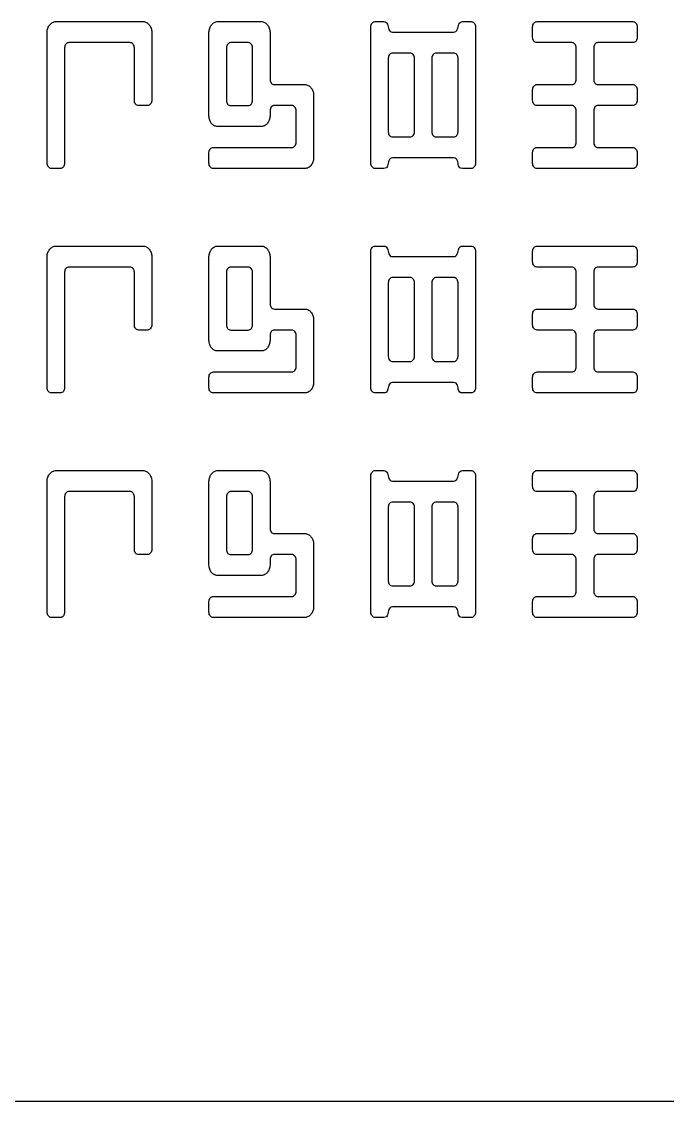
# Model space of a CAD drawing. Extents: x 1 to 11.6, y 1 to 5.6.
# Drawn here: x 3.632 to 4.974, y 1.004 to 3.247 of the extents above; entities that cross this region are included whole.
import ezdxf

# ---------------------------------------------------------------- set-up
doc = ezdxf.new("R2010")
doc.units = 0
doc.layers.add('Layer_1', color=7, linetype='CONTINUOUS')

msp = doc.modelspace()

# ---------------------------------------------------------------- linework, layer by layer
at = {"layer": 'Layer_1', "color": 7}
for p, q in [((3.703145, 3.247116), (3.884336, 3.247116)), ((4.039438, 3.247117), (4.130033, 3.247117)), ((4.357608, 2.952857), (4.357608, 3.236218)), ((4.366666, 3.247116), (4.384786, 3.247116)), ((4.547854, 3.247116), (4.565972, 3.247116)), ((4.575031, 3.236218), (4.575031, 2.952857)), ((4.693899, 3.214421), (4.693899, 3.236218)), ((4.702957, 3.247116), (4.902267, 3.247116)), ((4.911326, 3.236218), (4.911326, 3.214421)), ((3.685028, 2.952857), (3.685028, 3.225319)), ((3.902456, 3.225319), (3.902456, 3.083639)), ((4.02132, 3.050944), (4.02132, 3.22532)), ((4.148153, 3.22532), (4.148153, 3.127233)), ((4.402902, 3.225319), (4.529735, 3.225319)), ((3.721266, 3.192624), (3.721266, 2.952858)), ((3.857158, 3.203523), (3.730324, 3.203523)), ((3.866217, 3.083639), (3.866217, 3.192624)), ((4.057559, 3.192624), (4.057559, 3.08364)), ((4.102856, 3.203523), (4.066618, 3.203523)), ((4.111914, 3.083639), (4.111914, 3.192624)), ((4.775435, 3.203523), (4.702959, 3.203523)), ((4.784494, 3.127233), (4.784494, 3.192624)), ((4.820731, 3.192624), (4.820731, 3.127233)), ((4.902266, 3.203522), (4.829789, 3.203522)), ((4.393849, 3.170828), (4.393849, 3.018249)), ((4.439146, 3.181726), (4.402908, 3.181726)), ((4.448205, 3.018249), (4.448205, 3.170827)), ((4.484444, 3.170828), (4.484444, 3.018249)), ((4.529741, 3.181726), (4.493503, 3.181726)), ((4.5388, 3.018249), (4.5388, 3.170827)), ((4.157213, 3.116335), (4.22063, 3.116335)), ((4.693899, 3.083639), (4.693899, 3.105436)), ((4.702957, 3.116335), (4.775433, 3.116335)), ((4.829791, 3.116335), (4.902267, 3.116335)), ((4.911326, 3.105436), (4.911326, 3.083639)), ((4.23875, 3.094538), (4.23875, 2.963756)), ((3.893396, 3.072741), (3.875277, 3.072741)), ((4.066619, 3.072741), (4.102854, 3.072741)), ((4.148153, 3.061842), (4.148153, 3.050944)), ((4.19345, 3.072741), (4.157211, 3.072741)), ((4.202508, 2.996451), (4.202508, 3.061842)), ((4.775435, 3.072741), (4.702959, 3.072741)), ((4.784493, 2.996451), (4.784493, 3.061842)), ((4.82073, 3.061842), (4.82073, 2.996451)), ((4.902265, 3.072741), (4.829789, 3.072741)), ((4.130033, 3.029147), (4.039438, 3.029147)), ((4.40291, 3.007351), (4.439144, 3.00735)), ((4.493505, 3.007351), (4.52974, 3.00735)), ((4.030376, 2.985553), (4.193448, 2.985553)), ((4.702957, 2.985553), (4.775433, 2.985553)), ((4.82979, 2.985553), (4.902267, 2.985553)), ((4.021318, 2.952857), (4.021318, 2.974654)), ((4.529734, 2.963756), (4.402901, 2.963756)), ((4.693898, 2.952857), (4.693898, 2.974654)), ((4.911325, 2.974654), (4.911325, 2.952857)), ((3.712206, 2.941959), (3.694088, 2.941959)), ((4.22063, 2.941959), (4.030378, 2.941959)), ((4.384783, 2.941959), (4.366668, 2.941959)), ((4.565971, 2.941959), (4.547852, 2.941959)), ((4.902265, 2.941959), (4.702958, 2.941959)), ((3.703145, 2.780701), (3.884336, 2.780701)), ((4.039438, 2.780702), (4.130033, 2.780702)), ((4.357608, 2.486442), (4.357608, 2.769803)), ((4.366666, 2.780701), (4.384786, 2.780701)), ((4.547854, 2.780701), (4.565972, 2.780701)), ((4.575031, 2.769803), (4.575031, 2.486442)), ((4.693899, 2.748006), (4.693899, 2.769803)), ((4.702957, 2.780701), (4.902267, 2.780701)), ((4.911326, 2.769803), (4.911326, 2.748006)), ((3.685028, 2.486442), (3.685028, 2.758904)), ((3.857158, 2.737107), (3.730324, 2.737107)), ((3.902456, 2.758904), (3.902456, 2.617224)), ((4.02132, 2.584529), (4.02132, 2.758905)), ((4.102856, 2.737108), (4.066618, 2.737108)), ((4.148153, 2.758905), (4.148153, 2.660818)), ((4.402902, 2.758904), (4.529735, 2.758904)), ((4.775435, 2.737108), (4.702959, 2.737108)), ((4.902266, 2.737107), (4.829789, 2.737107)), ((3.721266, 2.726209), (3.721266, 2.486442)), ((3.866217, 2.617224), (3.866217, 2.726209)), ((4.057559, 2.726209), (4.057559, 2.617224)), ((4.111914, 2.617224), (4.111914, 2.726209)), ((4.439146, 2.715311), (4.402908, 2.715311)), ((4.529741, 2.715311), (4.493503, 2.715311)), ((4.784494, 2.660818), (4.784494, 2.726209)), ((4.820731, 2.726208), (4.820731, 2.660818)), ((4.393849, 2.704413), (4.393849, 2.551834)), ((4.448205, 2.551834), (4.448205, 2.704412)), ((4.484444, 2.704413), (4.484444, 2.551834)), ((4.5388, 2.551834), (4.5388, 2.704412)), ((4.157213, 2.64992), (4.22063, 2.64992)), ((4.702957, 2.64992), (4.775433, 2.64992)), ((4.829791, 2.649919), (4.902267, 2.649919)), ((4.23875, 2.628123), (4.23875, 2.497341)), ((4.693899, 2.617224), (4.693899, 2.639021)), ((4.911326, 2.63902), (4.911326, 2.617223)), ((3.893396, 2.606326), (3.875277, 2.606326)), ((4.066619, 2.606326), (4.102854, 2.606326)), ((4.19345, 2.606326), (4.157211, 2.606326)), ((4.775435, 2.606326), (4.702959, 2.606326)), ((4.902265, 2.606325), (4.829789, 2.606325)), ((4.148153, 2.595427), (4.148153, 2.584529)), ((4.202508, 2.530037), (4.202508, 2.595428)), ((4.784493, 2.530037), (4.784493, 2.595428)), ((4.82073, 2.595426), (4.82073, 2.530035)), ((4.130033, 2.562732), (4.039438, 2.562732)), ((4.40291, 2.540935), (4.439144, 2.540935)), ((4.493505, 2.540935), (4.52974, 2.540935)), ((4.030376, 2.519138), (4.193448, 2.519138)), ((4.702957, 2.519138), (4.775433, 2.519138)), ((4.82979, 2.519137), (4.902267, 2.519137)), ((4.021318, 2.486442), (4.021318, 2.508239)), ((4.529734, 2.49734), (4.402901, 2.49734)), ((4.693898, 2.486442), (4.693898, 2.508239)), ((4.911325, 2.508238), (4.911325, 2.486441)), ((3.712206, 2.475543), (3.694088, 2.475544)), ((4.22063, 2.475544), (4.030378, 2.475544)), ((4.384783, 2.475544), (4.366668, 2.475544)), ((4.565971, 2.475544), (4.547852, 2.475544)), ((4.902265, 2.475543), (4.702958, 2.475544)), ((3.703145, 2.314287), (3.884336, 2.314287)), ((4.039438, 2.314287), (4.130033, 2.314287)), ((4.366666, 2.314287), (4.384786, 2.314287)), ((4.547854, 2.314287), (4.565972, 2.314287)), ((4.702957, 2.314287), (4.902267, 2.314287)), ((3.685028, 2.020028), (3.685028, 2.29249)), ((3.902456, 2.29249), (3.902456, 2.150809)), ((4.02132, 2.118114), (4.02132, 2.29249)), ((4.148153, 2.29249), (4.148153, 2.194404)), ((4.357608, 2.020028), (4.357608, 2.303388)), ((4.402902, 2.292489), (4.529735, 2.292489)), ((4.575031, 2.303388), (4.575031, 2.020028)), ((4.693899, 2.281591), (4.693899, 2.303388)), ((4.911326, 2.303388), (4.911326, 2.281591)), ((3.857158, 2.270693), (3.730324, 2.270693)), ((4.102856, 2.270693), (4.066618, 2.270693)), ((4.775435, 2.270693), (4.702959, 2.270693)), ((4.902266, 2.270693), (4.829789, 2.270693)), ((3.721266, 2.259794), (3.721266, 2.020028)), ((3.866217, 2.150809), (3.866217, 2.259794)), ((4.057559, 2.259795), (4.057559, 2.15081)), ((4.111914, 2.15081), (4.111914, 2.259795)), ((4.439146, 2.248896), (4.402908, 2.248896)), ((4.529741, 2.248896), (4.493503, 2.248896)), ((4.784494, 2.194404), (4.784494, 2.259794)), ((4.820731, 2.259794), (4.820731, 2.194403)), ((4.393849, 2.237998), (4.393849, 2.085419)), ((4.448205, 2.085419), (4.448205, 2.237998)), ((4.484444, 2.237998), (4.484444, 2.085419)), ((4.5388, 2.085419), (4.5388, 2.237998)), ((4.157213, 2.183505), (4.22063, 2.183505)), ((4.702957, 2.183505), (4.775433, 2.183505)), ((4.829791, 2.183505), (4.902267, 2.183505)), ((4.23875, 2.161708), (4.23875, 2.030926)), ((4.693899, 2.15081), (4.693899, 2.172607)), ((4.911326, 2.172606), (4.911326, 2.150809)), ((3.893396, 2.139911), (3.875277, 2.139911)), ((4.066619, 2.139912), (4.102854, 2.139911)), ((4.19345, 2.139911), (4.157211, 2.139911)), ((4.775435, 2.139911), (4.702959, 2.139911)), ((4.902265, 2.139911), (4.829789, 2.139911)), ((4.148153, 2.129013), (4.148153, 2.118114)), ((4.202508, 2.063622), (4.202508, 2.129013)), ((4.784493, 2.063622), (4.784493, 2.129013)), ((4.82073, 2.129012), (4.82073, 2.063621)), ((4.130033, 2.096317), (4.039438, 2.096317)), ((4.40291, 2.074521), (4.439144, 2.07452)), ((4.493505, 2.074521), (4.52974, 2.07452)), ((4.021318, 2.020028), (4.021318, 2.041825)), ((4.030376, 2.052723), (4.193448, 2.052723)), ((4.693898, 2.020028), (4.693898, 2.041825)), ((4.702957, 2.052723), (4.775433, 2.052723)), ((4.82979, 2.052723), (4.902267, 2.052723)), ((4.911325, 2.041824), (4.911325, 2.020027)), ((4.529734, 2.030926), (4.402901, 2.030926)), ((3.712206, 2.009129), (3.694088, 2.009129)), ((4.22063, 2.009129), (4.030378, 2.009129)), ((4.384783, 2.009129), (4.366668, 2.009129)), ((4.565971, 2.009129), (4.547852, 2.009129)), ((4.902265, 2.009129), (4.702958, 2.009129)), ((11.632619, 1.003619), (1.003619, 1.003619))]:
    msp.add_line(p, q, dxfattribs=at)
for points in [[(3.685028, 3.225319), (3.685028, 3.228271), (3.685499, 3.231052), (3.686442, 3.233664)], [(3.686442, 3.233664), (3.68748, 3.236275), (3.688802, 3.238545), (3.690405, 3.240475)], [(3.690405, 3.240475), (3.692104, 3.242518), (3.694039, 3.244108), (3.696209, 3.245243)], [(3.696209, 3.245243), (3.69838, 3.246492), (3.700692, 3.247116), (3.703145, 3.247116)], [(3.884336, 3.247116), (3.88679, 3.247116), (3.889102, 3.246492), (3.891272, 3.245243)], [(3.891272, 3.245243), (3.893443, 3.244108), (3.89533, 3.242518), (3.896935, 3.240475)], [(3.896935, 3.240475), (3.898634, 3.238545), (3.899955, 3.236275), (3.900898, 3.233664)], [(3.900898, 3.233664), (3.901937, 3.231052), (3.902456, 3.228271), (3.902456, 3.225319)], [(4.02132, 3.22532), (4.02132, 3.228271), (4.021791, 3.231053), (4.022734, 3.233664)], [(4.022734, 3.233664), (4.023773, 3.236275), (4.025094, 3.238545), (4.026698, 3.240475)], [(4.026698, 3.240475), (4.028397, 3.242519), (4.030331, 3.244108), (4.032501, 3.245243)], [(4.032501, 3.245243), (4.034672, 3.246492), (4.036984, 3.247117), (4.039438, 3.247117)], [(4.130033, 3.247117), (4.132487, 3.247117), (4.134799, 3.246492), (4.136969, 3.245243)], [(4.136969, 3.245243), (4.13914, 3.244108), (4.141027, 3.242519), (4.142632, 3.240475)], [(4.142632, 3.240475), (4.144331, 3.238545), (4.145652, 3.236275), (4.146595, 3.233664)], [(4.146595, 3.233664), (4.147634, 3.231053), (4.148153, 3.228271), (4.148153, 3.22532)], [(4.357608, 3.236218), (4.357608, 3.239397), (4.358504, 3.242008), (4.360296, 3.244051)], [(4.360296, 3.244051), (4.362089, 3.246095), (4.364212, 3.247116), (4.366666, 3.247116)], [(4.384786, 3.247116), (4.386956, 3.247116), (4.38856, 3.246549), (4.389598, 3.245413)], [(4.389598, 3.245413), (4.39073, 3.244392), (4.39158, 3.243086), (4.392147, 3.241497)], [(4.392147, 3.241497), (4.392807, 3.239907), (4.393279, 3.238148), (4.393561, 3.236218)], [(4.393561, 3.236218), (4.393939, 3.234288), (4.394411, 3.232528), (4.394976, 3.230939)], [(4.394976, 3.230939), (4.395636, 3.229349), (4.396532, 3.227987), (4.397664, 3.226852)], [(4.534548, 3.226852), (4.53568, 3.227987), (4.536576, 3.229349), (4.537236, 3.230939)], [(4.537236, 3.230939), (4.537897, 3.232528), (4.538416, 3.234288), (4.538794, 3.236218)], [(4.538794, 3.236218), (4.539172, 3.238148), (4.539692, 3.239907), (4.540352, 3.241497)], [(4.540352, 3.241497), (4.541013, 3.243086), (4.541909, 3.244392), (4.543041, 3.245413)], [(4.543041, 3.245413), (4.544173, 3.246549), (4.545777, 3.247116), (4.547854, 3.247116)], [(4.565972, 3.247116), (4.568426, 3.247116), (4.57055, 3.246038), (4.572343, 3.243881)], [(4.572343, 3.243881), (4.574135, 3.241724), (4.575031, 3.239169), (4.575031, 3.236218)], [(4.693899, 3.236218), (4.693899, 3.239397), (4.694795, 3.242008), (4.696587, 3.244051)], [(4.696587, 3.244051), (4.69838, 3.246095), (4.700503, 3.247116), (4.702957, 3.247116)], [(4.902267, 3.247116), (4.904721, 3.247116), (4.906844, 3.246038), (4.908637, 3.243881)], [(4.908637, 3.243881), (4.91043, 3.241724), (4.911326, 3.239169), (4.911326, 3.236218)], [(4.397664, 3.226852), (4.398892, 3.22583), (4.400637, 3.225319), (4.402902, 3.225319)], [(4.529735, 3.225319), (4.531812, 3.225319), (4.533416, 3.22583), (4.534548, 3.226852)], [(4.696447, 3.206588), (4.694748, 3.208631), (4.693899, 3.211242), (4.693899, 3.214421)], [(4.911326, 3.214421), (4.911326, 3.211469), (4.910476, 3.208915), (4.908777, 3.206758)], [(3.723955, 3.200458), (3.722162, 3.198414), (3.721266, 3.195803), (3.721266, 3.192624)], [(3.730324, 3.203523), (3.727871, 3.203523), (3.725747, 3.202501), (3.723955, 3.200458)], [(3.863528, 3.200287), (3.861736, 3.202444), (3.859612, 3.203523), (3.857158, 3.203523)], [(3.866217, 3.192624), (3.866217, 3.195576), (3.86532, 3.19813), (3.863528, 3.200287)], [(4.060247, 3.200458), (4.058455, 3.198414), (4.057559, 3.195803), (4.057559, 3.192624)], [(4.066618, 3.203523), (4.064164, 3.203523), (4.06204, 3.202501), (4.060247, 3.200458)], [(4.109226, 3.200287), (4.107433, 3.202444), (4.10531, 3.203523), (4.102856, 3.203523)], [(4.111914, 3.192624), (4.111914, 3.195576), (4.111018, 3.19813), (4.109226, 3.200287)], [(4.702959, 3.203523), (4.700317, 3.203523), (4.698146, 3.204544), (4.696447, 3.206588)], [(4.781805, 3.200287), (4.780013, 3.202444), (4.77789, 3.203523), (4.775435, 3.203523)], [(4.784494, 3.192624), (4.784494, 3.195576), (4.783598, 3.19813), (4.781805, 3.200287)], [(4.823419, 3.200457), (4.821627, 3.198414), (4.820731, 3.195803), (4.820731, 3.192624)], [(4.829789, 3.203522), (4.827336, 3.203522), (4.825212, 3.202501), (4.823419, 3.200457)], [(4.908777, 3.206758), (4.907078, 3.204601), (4.904908, 3.203522), (4.902266, 3.203522)], [(4.396538, 3.178661), (4.394746, 3.176617), (4.393849, 3.174006), (4.393849, 3.170828)], [(4.402908, 3.181726), (4.400454, 3.181726), (4.398331, 3.180704), (4.396538, 3.178661)], [(4.445516, 3.17849), (4.443724, 3.180647), (4.4416, 3.181726), (4.439146, 3.181726)], [(4.448205, 3.170827), (4.448205, 3.173779), (4.447308, 3.176333), (4.445516, 3.17849)], [(4.487133, 3.178661), (4.48534, 3.176617), (4.484444, 3.174006), (4.484444, 3.170828)], [(4.493503, 3.181726), (4.491049, 3.181726), (4.488926, 3.180704), (4.487133, 3.178661)], [(4.536111, 3.17849), (4.534319, 3.180647), (4.532195, 3.181726), (4.529741, 3.181726)], [(4.5388, 3.170827), (4.5388, 3.173779), (4.537904, 3.176333), (4.536111, 3.17849)], [(4.148153, 3.127233), (4.148153, 3.124055), (4.149002, 3.121443), (4.150701, 3.1194)], [(4.150701, 3.1194), (4.152401, 3.117357), (4.154571, 3.116335), (4.157213, 3.116335)], [(4.775433, 3.116335), (4.778076, 3.116335), (4.780246, 3.117413), (4.781945, 3.11957)], [(4.781945, 3.11957), (4.783644, 3.121727), (4.784494, 3.124282), (4.784494, 3.127233)], [(4.820731, 3.127233), (4.820731, 3.124054), (4.82158, 3.121443), (4.823279, 3.1194)], [(4.823279, 3.1194), (4.824978, 3.117356), (4.827149, 3.116335), (4.829791, 3.116335)], [(4.22063, 3.116335), (4.223083, 3.116335), (4.225396, 3.115711), (4.227566, 3.114462)], [(4.227566, 3.114462), (4.229736, 3.113326), (4.231624, 3.111737), (4.233228, 3.109694)], [(4.233228, 3.109694), (4.234927, 3.107764), (4.236248, 3.105493), (4.237192, 3.102882)], [(4.237192, 3.102882), (4.23823, 3.100271), (4.23875, 3.09749), (4.23875, 3.094538)], [(4.693899, 3.105436), (4.693899, 3.108615), (4.694795, 3.111226), (4.696587, 3.11327)], [(4.696587, 3.11327), (4.698379, 3.115313), (4.700503, 3.116335), (4.702957, 3.116335)], [(4.902267, 3.116335), (4.904721, 3.116335), (4.906844, 3.115256), (4.908637, 3.113099)], [(4.908637, 3.113099), (4.910429, 3.110942), (4.911326, 3.108388), (4.911326, 3.105436)], [(3.868765, 3.075806), (3.867066, 3.077849), (3.866217, 3.08046), (3.866217, 3.083639)], [(3.875277, 3.072741), (3.872634, 3.072741), (3.870464, 3.073762), (3.868765, 3.075806)], [(3.899907, 3.075976), (3.898208, 3.073819), (3.896038, 3.072741), (3.893396, 3.072741)], [(3.902456, 3.083639), (3.902456, 3.080687), (3.901606, 3.078133), (3.899907, 3.075976)], [(4.057559, 3.08364), (4.057559, 3.080461), (4.058408, 3.07785), (4.060107, 3.075806)], [(4.060107, 3.075806), (4.061806, 3.073763), (4.063977, 3.072741), (4.066619, 3.072741)], [(4.102854, 3.072741), (4.105497, 3.072741), (4.107667, 3.073819), (4.109366, 3.075976)], [(4.109366, 3.075976), (4.111065, 3.078133), (4.111914, 3.080688), (4.111914, 3.083639)], [(4.696447, 3.075806), (4.694748, 3.077849), (4.693899, 3.080461), (4.693899, 3.083639)], [(4.702959, 3.072741), (4.700316, 3.072741), (4.698146, 3.073762), (4.696447, 3.075806)], [(4.908777, 3.075976), (4.907078, 3.073819), (4.904907, 3.072741), (4.902265, 3.072741)], [(4.911326, 3.083639), (4.911326, 3.080688), (4.910476, 3.078133), (4.908777, 3.075976)], [(4.150841, 3.069676), (4.149049, 3.067632), (4.148153, 3.065021), (4.148153, 3.061842)], [(4.157211, 3.072741), (4.154758, 3.072741), (4.152635, 3.071719), (4.150841, 3.069676)], [(4.19982, 3.069505), (4.198027, 3.071662), (4.195904, 3.072741), (4.19345, 3.072741)], [(4.202508, 3.061842), (4.202508, 3.064794), (4.201612, 3.067348), (4.19982, 3.069505)], [(4.781805, 3.069505), (4.780012, 3.071662), (4.777889, 3.072741), (4.775435, 3.072741)], [(4.784493, 3.061842), (4.784493, 3.064794), (4.783597, 3.067348), (4.781805, 3.069505)], [(4.823419, 3.069676), (4.821626, 3.067632), (4.82073, 3.065021), (4.82073, 3.061842)], [(4.829789, 3.072741), (4.827335, 3.072741), (4.825212, 3.071719), (4.823419, 3.069676)], [(4.022734, 3.042259), (4.021791, 3.044984), (4.02132, 3.047879), (4.02132, 3.050944)], [(4.026556, 3.035448), (4.024953, 3.037378), (4.023679, 3.039648), (4.022734, 3.042259)], [(4.032219, 3.03085), (4.030048, 3.031985), (4.028161, 3.033518), (4.026556, 3.035448)], [(4.039438, 3.029147), (4.03689, 3.029147), (4.034483, 3.029714), (4.032219, 3.03085)], [(4.136969, 3.03085), (4.134799, 3.029714), (4.132487, 3.029147), (4.130033, 3.029147)], [(4.142632, 3.035618), (4.141028, 3.033688), (4.139141, 3.032099), (4.136969, 3.03085)], [(4.146595, 3.0426), (4.145652, 3.039989), (4.144331, 3.037661), (4.142632, 3.035618)], [(4.148153, 3.050944), (4.148153, 3.047992), (4.147634, 3.045211), (4.146595, 3.0426)], [(4.393849, 3.018249), (4.393849, 3.01507), (4.394699, 3.012459), (4.396398, 3.010416)], [(4.396398, 3.010416), (4.398097, 3.008372), (4.400268, 3.007351), (4.40291, 3.007351)], [(4.439144, 3.00735), (4.441787, 3.00735), (4.443957, 3.008428), (4.445656, 3.010586)], [(4.445656, 3.010586), (4.447355, 3.012743), (4.448205, 3.015297), (4.448205, 3.018249)], [(4.484444, 3.018249), (4.484444, 3.01507), (4.485294, 3.012459), (4.486993, 3.010416)], [(4.486993, 3.010416), (4.488692, 3.008372), (4.490862, 3.007351), (4.493505, 3.007351)], [(4.52974, 3.00735), (4.532382, 3.00735), (4.534553, 3.008428), (4.536251, 3.010586)], [(4.536251, 3.010586), (4.53795, 3.012743), (4.5388, 3.015297), (4.5388, 3.018249)], [(4.024006, 2.982488), (4.025799, 2.984531), (4.027922, 2.985553), (4.030376, 2.985553)], [(4.193448, 2.985553), (4.196091, 2.985553), (4.198261, 2.986631), (4.19996, 2.988788)], [(4.19996, 2.988788), (4.201659, 2.990945), (4.202508, 2.9935), (4.202508, 2.996451)], [(4.696587, 2.982488), (4.698379, 2.984531), (4.700502, 2.985553), (4.702957, 2.985553)], [(4.775433, 2.985553), (4.778075, 2.985553), (4.780246, 2.986631), (4.781945, 2.988788)], [(4.781945, 2.988788), (4.783644, 2.990945), (4.784493, 2.9935), (4.784493, 2.996451)], [(4.82073, 2.996451), (4.82073, 2.993273), (4.82158, 2.990662), (4.823279, 2.988618)], [(4.823279, 2.988618), (4.824978, 2.986575), (4.827148, 2.985553), (4.82979, 2.985553)], [(4.902267, 2.985553), (4.90472, 2.985553), (4.906844, 2.984474), (4.908637, 2.982317)], [(4.021318, 2.974654), (4.021318, 2.977833), (4.022214, 2.980444), (4.024006, 2.982488)], [(4.23875, 2.963756), (4.23875, 2.960804), (4.23823, 2.958023), (4.237192, 2.955412)], [(4.397805, 2.962053), (4.396673, 2.961031), (4.395777, 2.959726), (4.395116, 2.958136)], [(4.402901, 2.963756), (4.400635, 2.963756), (4.398936, 2.963188), (4.397805, 2.962053)], [(4.53483, 2.962053), (4.533699, 2.963188), (4.532, 2.963756), (4.529734, 2.963756)], [(4.537379, 2.958136), (4.536812, 2.959726), (4.535962, 2.961031), (4.53483, 2.962053)], [(4.693898, 2.974654), (4.693898, 2.977833), (4.694794, 2.980444), (4.696587, 2.982488)], [(4.908637, 2.982317), (4.910429, 2.98016), (4.911325, 2.977606), (4.911325, 2.974654)], [(3.687576, 2.945024), (3.685877, 2.947067), (3.685028, 2.949678), (3.685028, 2.952857)], [(3.694088, 2.941959), (3.691445, 2.941959), (3.689275, 2.942981), (3.687576, 2.945024)], [(3.718717, 2.945195), (3.717018, 2.943038), (3.714848, 2.941959), (3.712206, 2.941959)], [(3.721266, 2.952858), (3.721266, 2.949906), (3.720416, 2.947352), (3.718717, 2.945195)], [(4.023866, 2.945024), (4.022167, 2.947067), (4.021318, 2.949678), (4.021318, 2.952857)], [(4.030378, 2.941959), (4.027736, 2.941959), (4.025565, 2.942981), (4.023866, 2.945024)], [(4.227566, 2.943662), (4.225396, 2.942527), (4.223083, 2.941959), (4.22063, 2.941959)], [(4.233228, 2.94843), (4.231625, 2.9465), (4.229737, 2.944911), (4.227566, 2.943662)], [(4.237192, 2.955412), (4.236249, 2.952801), (4.234928, 2.950474), (4.233228, 2.94843)], [(4.360156, 2.945024), (4.358457, 2.947067), (4.357608, 2.949678), (4.357608, 2.952857)], [(4.366668, 2.941959), (4.364025, 2.941959), (4.361855, 2.942981), (4.360156, 2.945024)], [(4.389879, 2.943491), (4.388747, 2.942469), (4.387049, 2.941959), (4.384783, 2.941959)], [(4.392428, 2.947578), (4.391861, 2.945989), (4.391011, 2.944627), (4.389879, 2.943491)], [(4.393842, 2.952857), (4.39356, 2.950927), (4.393088, 2.949168), (4.392428, 2.947578)], [(4.395116, 2.958136), (4.394549, 2.956547), (4.394124, 2.954787), (4.393842, 2.952857)], [(4.538793, 2.952857), (4.538511, 2.954787), (4.538039, 2.956547), (4.537379, 2.958136)], [(4.540068, 2.947578), (4.5395, 2.949168), (4.539076, 2.950927), (4.538793, 2.952857)], [(4.542756, 2.943491), (4.541624, 2.944626), (4.540728, 2.945989), (4.540068, 2.947578)], [(4.547852, 2.941959), (4.545586, 2.941959), (4.543887, 2.942469), (4.542756, 2.943491)], [(4.572483, 2.945194), (4.570784, 2.943037), (4.568613, 2.941959), (4.565971, 2.941959)], [(4.575031, 2.952857), (4.575031, 2.949906), (4.574182, 2.947351), (4.572483, 2.945194)], [(4.696447, 2.945024), (4.694748, 2.947067), (4.693898, 2.949678), (4.693898, 2.952857)], [(4.702958, 2.941959), (4.700316, 2.941959), (4.698145, 2.942981), (4.696447, 2.945024)], [(4.908777, 2.945194), (4.907078, 2.943037), (4.904907, 2.941959), (4.902265, 2.941959)], [(4.911325, 2.952857), (4.911325, 2.949906), (4.910476, 2.947351), (4.908777, 2.945194)], [(3.685028, 2.758904), (3.685028, 2.761856), (3.685499, 2.764637), (3.686442, 2.767249)], [(3.686442, 2.767249), (3.68748, 2.76986), (3.688802, 2.77213), (3.690405, 2.77406)], [(3.690405, 2.77406), (3.692104, 2.776103), (3.694039, 2.777693), (3.696209, 2.778828)], [(3.696209, 2.778828), (3.69838, 2.780077), (3.700692, 2.780701), (3.703145, 2.780701)], [(3.884336, 2.780701), (3.88679, 2.780701), (3.889102, 2.780077), (3.891272, 2.778828)], [(3.891272, 2.778828), (3.893443, 2.777693), (3.89533, 2.776103), (3.896935, 2.77406)], [(3.896935, 2.77406), (3.898634, 2.77213), (3.899955, 2.76986), (3.900898, 2.767249)], [(3.900898, 2.767249), (3.901937, 2.764638), (3.902456, 2.761856), (3.902456, 2.758904)], [(4.02132, 2.758905), (4.02132, 2.761856), (4.021791, 2.764638), (4.022734, 2.767249)], [(4.022734, 2.767249), (4.023773, 2.76986), (4.025094, 2.77213), (4.026698, 2.77406)], [(4.026698, 2.77406), (4.028397, 2.776104), (4.030331, 2.777693), (4.032501, 2.778828)], [(4.032501, 2.778828), (4.034672, 2.780077), (4.036984, 2.780702), (4.039438, 2.780702)], [(4.130033, 2.780702), (4.132487, 2.780702), (4.134799, 2.780077), (4.136969, 2.778828)], [(4.136969, 2.778828), (4.13914, 2.777693), (4.141027, 2.776104), (4.142632, 2.77406)], [(4.142632, 2.77406), (4.144331, 2.77213), (4.145652, 2.76986), (4.146595, 2.767249)], [(4.146595, 2.767249), (4.147634, 2.764638), (4.148153, 2.761856), (4.148153, 2.758905)], [(4.357608, 2.769803), (4.357608, 2.772982), (4.358504, 2.775593), (4.360296, 2.777636)], [(4.360296, 2.777636), (4.362089, 2.77968), (4.364212, 2.780701), (4.366666, 2.780701)], [(4.384786, 2.780701), (4.386956, 2.780701), (4.38856, 2.780133), (4.389598, 2.778998)], [(4.389598, 2.778998), (4.39073, 2.777976), (4.39158, 2.776671), (4.392147, 2.775082)], [(4.392147, 2.775082), (4.392807, 2.773492), (4.393279, 2.771733), (4.393561, 2.769803)], [(4.393561, 2.769803), (4.393939, 2.767873), (4.394411, 2.766113), (4.394976, 2.764524)], [(4.394976, 2.764524), (4.395636, 2.762934), (4.396532, 2.761572), (4.397664, 2.760437)], [(4.397664, 2.760437), (4.398892, 2.759415), (4.400637, 2.758904), (4.402902, 2.758904)], [(4.529735, 2.758904), (4.531812, 2.758904), (4.533416, 2.759415), (4.534548, 2.760437)], [(4.534548, 2.760437), (4.53568, 2.761572), (4.536576, 2.762934), (4.537236, 2.764524)], [(4.537236, 2.764524), (4.537897, 2.766113), (4.538416, 2.767873), (4.538794, 2.769803)], [(4.538794, 2.769803), (4.539172, 2.771733), (4.539692, 2.773492), (4.540352, 2.775082)], [(4.540352, 2.775082), (4.541013, 2.776671), (4.541909, 2.777976), (4.543041, 2.778998)], [(4.543041, 2.778998), (4.544173, 2.780133), (4.545777, 2.780701), (4.547854, 2.780701)], [(4.565972, 2.780701), (4.568426, 2.780701), (4.57055, 2.779623), (4.572343, 2.777466)], [(4.572343, 2.777466), (4.574135, 2.775309), (4.575031, 2.772754), (4.575031, 2.769803)], [(4.693899, 2.769803), (4.693899, 2.772982), (4.694795, 2.775593), (4.696587, 2.777636)], [(4.696587, 2.777636), (4.69838, 2.77968), (4.700503, 2.780701), (4.702957, 2.780701)], [(4.902267, 2.780701), (4.904721, 2.780701), (4.906844, 2.779623), (4.908637, 2.777466)], [(4.908637, 2.777466), (4.91043, 2.775309), (4.911326, 2.772754), (4.911326, 2.769803)], [(3.730324, 2.737107), (3.727871, 2.737107), (3.725747, 2.736085), (3.723955, 2.734042)], [(3.863528, 2.733872), (3.861736, 2.736029), (3.859612, 2.737107), (3.857158, 2.737107)], [(4.066618, 2.737108), (4.064164, 2.737108), (4.06204, 2.736086), (4.060247, 2.734042)], [(4.109226, 2.733872), (4.107433, 2.736029), (4.10531, 2.737108), (4.102856, 2.737108)], [(4.696447, 2.740173), (4.694748, 2.742216), (4.693899, 2.744827), (4.693899, 2.748006)], [(4.702959, 2.737108), (4.700317, 2.737108), (4.698146, 2.738129), (4.696447, 2.740173)], [(4.781805, 2.733872), (4.780013, 2.736029), (4.77789, 2.737108), (4.775435, 2.737108)], [(4.829789, 2.737107), (4.827336, 2.737107), (4.825212, 2.736085), (4.823419, 2.734042)], [(4.908777, 2.740343), (4.907078, 2.738186), (4.904908, 2.737107), (4.902266, 2.737107)], [(4.911326, 2.748006), (4.911326, 2.745054), (4.910476, 2.7425), (4.908777, 2.740343)], [(3.723955, 2.734042), (3.722162, 2.731998), (3.721266, 2.729387), (3.721266, 2.726209)], [(3.866217, 2.726209), (3.866217, 2.72916), (3.86532, 2.731715), (3.863528, 2.733872)], [(4.060247, 2.734042), (4.058455, 2.731999), (4.057559, 2.729388), (4.057559, 2.726209)], [(4.111914, 2.726209), (4.111914, 2.729161), (4.111018, 2.731715), (4.109226, 2.733872)], [(4.402908, 2.715311), (4.400454, 2.715311), (4.398331, 2.714289), (4.396538, 2.712246)], [(4.445516, 2.712075), (4.443724, 2.714232), (4.4416, 2.715311), (4.439146, 2.715311)], [(4.493503, 2.715311), (4.491049, 2.715311), (4.488926, 2.714289), (4.487133, 2.712246)], [(4.536111, 2.712075), (4.534319, 2.714232), (4.532195, 2.715311), (4.529741, 2.715311)], [(4.784494, 2.726209), (4.784494, 2.729161), (4.783598, 2.731715), (4.781805, 2.733872)], [(4.823419, 2.734042), (4.821627, 2.731998), (4.820731, 2.729387), (4.820731, 2.726208)], [(4.396538, 2.712246), (4.394746, 2.710202), (4.393849, 2.707591), (4.393849, 2.704413)], [(4.448205, 2.704412), (4.448205, 2.707364), (4.447308, 2.709918), (4.445516, 2.712075)], [(4.487133, 2.712246), (4.48534, 2.710202), (4.484444, 2.707591), (4.484444, 2.704413)], [(4.5388, 2.704412), (4.5388, 2.707364), (4.537904, 2.709918), (4.536111, 2.712075)], [(4.148153, 2.660818), (4.148153, 2.65764), (4.149002, 2.655028), (4.150701, 2.652985)], [(4.150701, 2.652985), (4.152401, 2.650941), (4.154571, 2.64992), (4.157213, 2.64992)], [(4.22063, 2.64992), (4.223083, 2.64992), (4.225396, 2.649295), (4.227566, 2.648046)], [(4.227566, 2.648046), (4.229736, 2.646911), (4.231624, 2.645322), (4.233228, 2.643278)], [(4.696587, 2.646855), (4.698379, 2.648898), (4.700503, 2.64992), (4.702957, 2.64992)], [(4.775433, 2.64992), (4.778076, 2.64992), (4.780246, 2.650998), (4.781945, 2.653155)], [(4.781945, 2.653155), (4.783644, 2.655312), (4.784494, 2.657867), (4.784494, 2.660818)], [(4.820731, 2.660818), (4.820731, 2.657639), (4.82158, 2.655028), (4.823279, 2.652984)], [(4.823279, 2.652984), (4.824978, 2.650941), (4.827149, 2.649919), (4.829791, 2.649919)], [(4.902267, 2.649919), (4.904721, 2.649919), (4.906844, 2.64884), (4.908637, 2.646683)], [(4.233228, 2.643278), (4.234927, 2.641348), (4.236248, 2.639078), (4.237192, 2.636467)], [(4.237192, 2.636467), (4.23823, 2.633856), (4.23875, 2.631074), (4.23875, 2.628123)], [(4.693899, 2.639021), (4.693899, 2.6422), (4.694795, 2.644811), (4.696587, 2.646855)], [(4.908637, 2.646683), (4.910429, 2.644526), (4.911326, 2.641972), (4.911326, 2.63902)], [(3.868765, 2.609391), (3.867066, 2.611434), (3.866217, 2.614045), (3.866217, 2.617224)], [(3.875277, 2.606326), (3.872634, 2.606326), (3.870464, 2.607347), (3.868765, 2.609391)], [(3.899907, 2.609561), (3.898208, 2.607404), (3.896038, 2.606326), (3.893396, 2.606326)], [(3.902456, 2.617224), (3.902456, 2.614272), (3.901606, 2.611718), (3.899907, 2.609561)], [(4.057559, 2.617224), (4.057559, 2.614046), (4.058408, 2.611434), (4.060107, 2.609391)], [(4.060107, 2.609391), (4.061806, 2.607348), (4.063977, 2.606326), (4.066619, 2.606326)], [(4.102854, 2.606326), (4.105497, 2.606326), (4.107667, 2.607404), (4.109366, 2.609561)], [(4.109366, 2.609561), (4.111065, 2.611718), (4.111914, 2.614273), (4.111914, 2.617224)], [(4.150841, 2.603261), (4.149049, 2.601217), (4.148153, 2.598606), (4.148153, 2.595427)], [(4.157211, 2.606326), (4.154758, 2.606326), (4.152635, 2.605304), (4.150841, 2.603261)], [(4.19982, 2.603091), (4.198027, 2.605248), (4.195904, 2.606326), (4.19345, 2.606326)], [(4.202508, 2.595428), (4.202508, 2.598379), (4.201612, 2.600934), (4.19982, 2.603091)], [(4.696447, 2.609391), (4.694748, 2.611434), (4.693899, 2.614046), (4.693899, 2.617224)], [(4.702959, 2.606326), (4.700316, 2.606326), (4.698146, 2.607348), (4.696447, 2.609391)], [(4.781805, 2.603091), (4.780012, 2.605248), (4.777889, 2.606326), (4.775435, 2.606326)], [(4.784493, 2.595428), (4.784493, 2.598379), (4.783597, 2.600934), (4.781805, 2.603091)], [(4.823419, 2.603259), (4.821626, 2.601216), (4.82073, 2.598605), (4.82073, 2.595426)], [(4.829789, 2.606325), (4.827335, 2.606325), (4.825212, 2.605303), (4.823419, 2.603259)], [(4.908777, 2.60956), (4.907078, 2.607403), (4.904907, 2.606325), (4.902265, 2.606325)], [(4.911326, 2.617223), (4.911326, 2.614272), (4.910476, 2.611717), (4.908777, 2.60956)], [(4.022734, 2.575844), (4.021791, 2.578569), (4.02132, 2.581464), (4.02132, 2.584529)], [(4.148153, 2.584529), (4.148153, 2.581577), (4.147634, 2.578796), (4.146595, 2.576185)], [(4.026556, 2.569033), (4.024953, 2.570963), (4.023679, 2.573233), (4.022734, 2.575844)], [(4.032219, 2.564435), (4.030048, 2.56557), (4.028161, 2.567103), (4.026556, 2.569033)], [(4.039438, 2.562732), (4.03689, 2.562732), (4.034483, 2.563299), (4.032219, 2.564435)], [(4.136969, 2.564435), (4.134799, 2.563299), (4.132487, 2.562732), (4.130033, 2.562732)], [(4.142632, 2.569203), (4.141028, 2.567273), (4.139141, 2.565684), (4.136969, 2.564435)], [(4.146595, 2.576185), (4.145652, 2.573574), (4.144331, 2.571246), (4.142632, 2.569203)], [(4.393849, 2.551834), (4.393849, 2.548655), (4.394699, 2.546044), (4.396398, 2.544)], [(4.396398, 2.544), (4.398097, 2.541957), (4.400268, 2.540935), (4.40291, 2.540935)], [(4.439144, 2.540935), (4.441787, 2.540935), (4.443957, 2.542013), (4.445656, 2.544171)], [(4.445656, 2.544171), (4.447355, 2.546328), (4.448205, 2.548882), (4.448205, 2.551834)], [(4.484444, 2.551834), (4.484444, 2.548655), (4.485294, 2.546044), (4.486993, 2.544)], [(4.486993, 2.544), (4.488692, 2.541957), (4.490862, 2.540935), (4.493505, 2.540935)], [(4.52974, 2.540935), (4.532382, 2.540935), (4.534553, 2.542013), (4.536251, 2.544171)], [(4.536251, 2.544171), (4.53795, 2.546328), (4.5388, 2.548882), (4.5388, 2.551834)], [(4.021318, 2.508239), (4.021318, 2.511418), (4.022214, 2.514029), (4.024006, 2.516073)], [(4.024006, 2.516073), (4.025799, 2.518116), (4.027922, 2.519138), (4.030376, 2.519138)], [(4.193448, 2.519138), (4.196091, 2.519138), (4.198261, 2.520217), (4.19996, 2.522374)], [(4.19996, 2.522374), (4.201659, 2.524531), (4.202508, 2.527085), (4.202508, 2.530037)], [(4.693898, 2.508239), (4.693898, 2.511418), (4.694794, 2.514029), (4.696587, 2.516073)], [(4.696587, 2.516073), (4.698379, 2.518116), (4.700502, 2.519138), (4.702957, 2.519138)], [(4.775433, 2.519138), (4.778075, 2.519138), (4.780246, 2.520217), (4.781945, 2.522374)], [(4.781945, 2.522374), (4.783644, 2.524531), (4.784493, 2.527085), (4.784493, 2.530037)], [(4.82073, 2.530035), (4.82073, 2.526856), (4.82158, 2.524245), (4.823279, 2.522202)], [(4.823279, 2.522202), (4.824978, 2.520159), (4.827148, 2.519137), (4.82979, 2.519137)], [(4.902267, 2.519137), (4.90472, 2.519137), (4.906844, 2.518058), (4.908637, 2.515901)], [(4.908637, 2.515901), (4.910429, 2.513744), (4.911325, 2.51119), (4.911325, 2.508238)], [(4.23875, 2.497341), (4.23875, 2.494389), (4.23823, 2.491608), (4.237192, 2.488997)], [(4.395116, 2.491721), (4.394549, 2.490132), (4.394124, 2.488372), (4.393842, 2.486442)], [(4.397805, 2.495638), (4.396673, 2.494616), (4.395777, 2.49331), (4.395116, 2.491721)], [(4.402901, 2.49734), (4.400635, 2.49734), (4.398936, 2.496773), (4.397805, 2.495638)], [(4.53483, 2.495638), (4.533699, 2.496773), (4.532, 2.49734), (4.529734, 2.49734)], [(4.537379, 2.491721), (4.536812, 2.49331), (4.535962, 2.494616), (4.53483, 2.495638)], [(4.538793, 2.486442), (4.538511, 2.488372), (4.538039, 2.490132), (4.537379, 2.491721)], [(3.687576, 2.478609), (3.685877, 2.480652), (3.685028, 2.483264), (3.685028, 2.486442)], [(3.694088, 2.475544), (3.691445, 2.475544), (3.689275, 2.476566), (3.687576, 2.478609)], [(3.718717, 2.478779), (3.717018, 2.476622), (3.714848, 2.475543), (3.712206, 2.475543)], [(3.721266, 2.486442), (3.721266, 2.48349), (3.720416, 2.480936), (3.718717, 2.478779)], [(4.023866, 2.478609), (4.022167, 2.480652), (4.021318, 2.483264), (4.021318, 2.486442)], [(4.030378, 2.475544), (4.027736, 2.475544), (4.025565, 2.476566), (4.023866, 2.478609)], [(4.227566, 2.477247), (4.225396, 2.476111), (4.223083, 2.475544), (4.22063, 2.475544)], [(4.233228, 2.482015), (4.231625, 2.480085), (4.229737, 2.478496), (4.227566, 2.477247)], [(4.237192, 2.488997), (4.236249, 2.486386), (4.234928, 2.484058), (4.233228, 2.482015)], [(4.360156, 2.478609), (4.358457, 2.480652), (4.357608, 2.483264), (4.357608, 2.486442)], [(4.366668, 2.475544), (4.364025, 2.475544), (4.361855, 2.476566), (4.360156, 2.478609)], [(4.389879, 2.477076), (4.388747, 2.476054), (4.387049, 2.475544), (4.384783, 2.475544)], [(4.392428, 2.481163), (4.391861, 2.479574), (4.391011, 2.478211), (4.389879, 2.477076)], [(4.393842, 2.486442), (4.39356, 2.484512), (4.393088, 2.482753), (4.392428, 2.481163)], [(4.540068, 2.481163), (4.5395, 2.482753), (4.539076, 2.484512), (4.538793, 2.486442)], [(4.542756, 2.477076), (4.541624, 2.478211), (4.540728, 2.479574), (4.540068, 2.481163)], [(4.547852, 2.475544), (4.545586, 2.475544), (4.543887, 2.476054), (4.542756, 2.477076)], [(4.572483, 2.478779), (4.570784, 2.476622), (4.568613, 2.475544), (4.565971, 2.475544)], [(4.575031, 2.486442), (4.575031, 2.48349), (4.574182, 2.480936), (4.572483, 2.478779)], [(4.696447, 2.478609), (4.694748, 2.480652), (4.693898, 2.483264), (4.693898, 2.486442)], [(4.702958, 2.475544), (4.700316, 2.475544), (4.698145, 2.476566), (4.696447, 2.478609)], [(4.908777, 2.478778), (4.907078, 2.476621), (4.904907, 2.475543), (4.902265, 2.475543)], [(4.911325, 2.486441), (4.911325, 2.48349), (4.910476, 2.480935), (4.908777, 2.478778)], [(3.690405, 2.307645), (3.692104, 2.309689), (3.694039, 2.311278), (3.696209, 2.312414)], [(3.696209, 2.312414), (3.69838, 2.313662), (3.700692, 2.314287), (3.703145, 2.314287)], [(3.884336, 2.314287), (3.88679, 2.314287), (3.889102, 2.313662), (3.891272, 2.312414)], [(3.891272, 2.312414), (3.893443, 2.311278), (3.89533, 2.309689), (3.896935, 2.307645)], [(4.026698, 2.307646), (4.028397, 2.309689), (4.030331, 2.311278), (4.032501, 2.312414)], [(4.032501, 2.312414), (4.034672, 2.313663), (4.036984, 2.314287), (4.039438, 2.314287)], [(4.130033, 2.314287), (4.132487, 2.314287), (4.134799, 2.313663), (4.136969, 2.312414)], [(4.136969, 2.312414), (4.13914, 2.311278), (4.141027, 2.309689), (4.142632, 2.307646)], [(4.357608, 2.303388), (4.357608, 2.306567), (4.358504, 2.309178), (4.360296, 2.311222)], [(4.360296, 2.311222), (4.362089, 2.313265), (4.364212, 2.314287), (4.366666, 2.314287)], [(4.384786, 2.314287), (4.386956, 2.314287), (4.38856, 2.313719), (4.389598, 2.312583)], [(4.389598, 2.312583), (4.39073, 2.311562), (4.39158, 2.310256), (4.392147, 2.308667)], [(4.540352, 2.308667), (4.541013, 2.310256), (4.541909, 2.311562), (4.543041, 2.312583)], [(4.543041, 2.312583), (4.544173, 2.313719), (4.545777, 2.314287), (4.547854, 2.314287)], [(4.565972, 2.314287), (4.568426, 2.314287), (4.57055, 2.313208), (4.572343, 2.311051)], [(4.572343, 2.311051), (4.574135, 2.308894), (4.575031, 2.30634), (4.575031, 2.303388)], [(4.693899, 2.303388), (4.693899, 2.306567), (4.694795, 2.309178), (4.696587, 2.311222)], [(4.696587, 2.311222), (4.69838, 2.313265), (4.700503, 2.314287), (4.702957, 2.314287)], [(4.902267, 2.314287), (4.904721, 2.314287), (4.906844, 2.313208), (4.908637, 2.311051)], [(4.908637, 2.311051), (4.91043, 2.308894), (4.911326, 2.30634), (4.911326, 2.303388)], [(3.685028, 2.29249), (3.685028, 2.295441), (3.685499, 2.298223), (3.686442, 2.300834)], [(3.686442, 2.300834), (3.68748, 2.303445), (3.688802, 2.305715), (3.690405, 2.307645)], [(3.896935, 2.307645), (3.898634, 2.305716), (3.899955, 2.303445), (3.900898, 2.300834)], [(3.900898, 2.300834), (3.901937, 2.298223), (3.902456, 2.295441), (3.902456, 2.29249)], [(4.02132, 2.29249), (4.02132, 2.295442), (4.021791, 2.298223), (4.022734, 2.300834)], [(4.022734, 2.300834), (4.023773, 2.303445), (4.025094, 2.305716), (4.026698, 2.307646)], [(4.142632, 2.307646), (4.144331, 2.305716), (4.145652, 2.303445), (4.146595, 2.300834)], [(4.146595, 2.300834), (4.147634, 2.298223), (4.148153, 2.295442), (4.148153, 2.29249)], [(4.392147, 2.308667), (4.392807, 2.307078), (4.393279, 2.305318), (4.393561, 2.303388)], [(4.393561, 2.303388), (4.393939, 2.301458), (4.394411, 2.299698), (4.394976, 2.298109)], [(4.394976, 2.298109), (4.395636, 2.29652), (4.396532, 2.295157), (4.397664, 2.294022)], [(4.397664, 2.294022), (4.398892, 2.293), (4.400637, 2.292489), (4.402902, 2.292489)], [(4.529735, 2.292489), (4.531812, 2.292489), (4.533416, 2.293), (4.534548, 2.294022)], [(4.534548, 2.294022), (4.53568, 2.295157), (4.536576, 2.29652), (4.537236, 2.298109)], [(4.537236, 2.298109), (4.537897, 2.299698), (4.538416, 2.301458), (4.538794, 2.303388)], [(4.538794, 2.303388), (4.539172, 2.305318), (4.539692, 2.307078), (4.540352, 2.308667)], [(3.723955, 2.267628), (3.722162, 2.265584), (3.721266, 2.262973), (3.721266, 2.259794)], [(3.730324, 2.270693), (3.727871, 2.270693), (3.725747, 2.269671), (3.723955, 2.267628)], [(3.863528, 2.267457), (3.861736, 2.269614), (3.859612, 2.270693), (3.857158, 2.270693)], [(3.866217, 2.259794), (3.866217, 2.262746), (3.86532, 2.2653), (3.863528, 2.267457)], [(4.060247, 2.267628), (4.058455, 2.265585), (4.057559, 2.262974), (4.057559, 2.259795)], [(4.066618, 2.270693), (4.064164, 2.270693), (4.06204, 2.269671), (4.060247, 2.267628)], [(4.109226, 2.267458), (4.107433, 2.269615), (4.10531, 2.270693), (4.102856, 2.270693)], [(4.111914, 2.259795), (4.111914, 2.262746), (4.111018, 2.265301), (4.109226, 2.267458)], [(4.696447, 2.273758), (4.694748, 2.275801), (4.693899, 2.278413), (4.693899, 2.281591)], [(4.702959, 2.270693), (4.700317, 2.270693), (4.698146, 2.271715), (4.696447, 2.273758)], [(4.781805, 2.267457), (4.780013, 2.269615), (4.77789, 2.270693), (4.775435, 2.270693)], [(4.784494, 2.259794), (4.784494, 2.262746), (4.783598, 2.265301), (4.781805, 2.267457)], [(4.823419, 2.267628), (4.821627, 2.265584), (4.820731, 2.262973), (4.820731, 2.259794)], [(4.829789, 2.270693), (4.827336, 2.270693), (4.825212, 2.269671), (4.823419, 2.267628)], [(4.908777, 2.273928), (4.907078, 2.271771), (4.904908, 2.270693), (4.902266, 2.270693)], [(4.911326, 2.281591), (4.911326, 2.278639), (4.910476, 2.276085), (4.908777, 2.273928)], [(4.396538, 2.245831), (4.394746, 2.243788), (4.393849, 2.241177), (4.393849, 2.237998)], [(4.402908, 2.248896), (4.400454, 2.248896), (4.398331, 2.247875), (4.396538, 2.245831)], [(4.445516, 2.245661), (4.443724, 2.247818), (4.4416, 2.248896), (4.439146, 2.248896)], [(4.448205, 2.237998), (4.448205, 2.240949), (4.447308, 2.243504), (4.445516, 2.245661)], [(4.487133, 2.245831), (4.48534, 2.243788), (4.484444, 2.241177), (4.484444, 2.237998)], [(4.493503, 2.248896), (4.491049, 2.248896), (4.488926, 2.247875), (4.487133, 2.245831)], [(4.536111, 2.245661), (4.534319, 2.247818), (4.532195, 2.248896), (4.529741, 2.248896)], [(4.5388, 2.237998), (4.5388, 2.240949), (4.537904, 2.243504), (4.536111, 2.245661)], [(4.148153, 2.194404), (4.148153, 2.191225), (4.149002, 2.188614), (4.150701, 2.18657)], [(4.150701, 2.18657), (4.152401, 2.184527), (4.154571, 2.183505), (4.157213, 2.183505)], [(4.22063, 2.183505), (4.223083, 2.183505), (4.225396, 2.182881), (4.227566, 2.181632)], [(4.227566, 2.181632), (4.229736, 2.180496), (4.231624, 2.178907), (4.233228, 2.176864)], [(4.233228, 2.176864), (4.234927, 2.174934), (4.236248, 2.172663), (4.237192, 2.170052)], [(4.693899, 2.172607), (4.693899, 2.175785), (4.694795, 2.178397), (4.696587, 2.18044)], [(4.696587, 2.18044), (4.698379, 2.182483), (4.700503, 2.183505), (4.702957, 2.183505)], [(4.775433, 2.183505), (4.778076, 2.183505), (4.780246, 2.184584), (4.781945, 2.186741)], [(4.781945, 2.186741), (4.783644, 2.188898), (4.784494, 2.191452), (4.784494, 2.194404)], [(4.820731, 2.194403), (4.820731, 2.191225), (4.82158, 2.188614), (4.823279, 2.18657)], [(4.823279, 2.18657), (4.824978, 2.184526), (4.827149, 2.183505), (4.829791, 2.183505)], [(4.902267, 2.183505), (4.904721, 2.183505), (4.906844, 2.182426), (4.908637, 2.180269)], [(4.908637, 2.180269), (4.910429, 2.178112), (4.911326, 2.175558), (4.911326, 2.172606)], [(4.237192, 2.170052), (4.23823, 2.167441), (4.23875, 2.16466), (4.23875, 2.161708)], [(3.868765, 2.142976), (3.867066, 2.145019), (3.866217, 2.14763), (3.866217, 2.150809)], [(3.875277, 2.139911), (3.872634, 2.139911), (3.870464, 2.140933), (3.868765, 2.142976)], [(3.899907, 2.143147), (3.898208, 2.140989), (3.896038, 2.139911), (3.893396, 2.139911)], [(3.902456, 2.150809), (3.902456, 2.147858), (3.901606, 2.145304), (3.899907, 2.143147)], [(4.057559, 2.15081), (4.057559, 2.147631), (4.058408, 2.14502), (4.060107, 2.142977)], [(4.060107, 2.142977), (4.061806, 2.140933), (4.063977, 2.139912), (4.066619, 2.139912)], [(4.102854, 2.139911), (4.105497, 2.139911), (4.107667, 2.14099), (4.109366, 2.143147)], [(4.109366, 2.143147), (4.111065, 2.145304), (4.111914, 2.147858), (4.111914, 2.15081)], [(4.150841, 2.136846), (4.149049, 2.134803), (4.148153, 2.132192), (4.148153, 2.129013)], [(4.157211, 2.139911), (4.154758, 2.139911), (4.152635, 2.13889), (4.150841, 2.136846)], [(4.19982, 2.136676), (4.198027, 2.138833), (4.195904, 2.139911), (4.19345, 2.139911)], [(4.202508, 2.129013), (4.202508, 2.131965), (4.201612, 2.134519), (4.19982, 2.136676)], [(4.696447, 2.142976), (4.694748, 2.14502), (4.693899, 2.147631), (4.693899, 2.15081)], [(4.702959, 2.139911), (4.700316, 2.139911), (4.698146, 2.140933), (4.696447, 2.142976)], [(4.781805, 2.136676), (4.780012, 2.138833), (4.777889, 2.139911), (4.775435, 2.139911)], [(4.784493, 2.129013), (4.784493, 2.131965), (4.783597, 2.134519), (4.781805, 2.136676)], [(4.823419, 2.136845), (4.821626, 2.134802), (4.82073, 2.132191), (4.82073, 2.129012)], [(4.829789, 2.139911), (4.827335, 2.139911), (4.825212, 2.138889), (4.823419, 2.136845)], [(4.908777, 2.143146), (4.907078, 2.140989), (4.904907, 2.139911), (4.902265, 2.139911)], [(4.911326, 2.150809), (4.911326, 2.147858), (4.910476, 2.145303), (4.908777, 2.143146)], [(4.022734, 2.10943), (4.021791, 2.112154), (4.02132, 2.115049), (4.02132, 2.118114)], [(4.026556, 2.102618), (4.024953, 2.104548), (4.023679, 2.106818), (4.022734, 2.10943)], [(4.146595, 2.10977), (4.145652, 2.107159), (4.144331, 2.104832), (4.142632, 2.102788)], [(4.148153, 2.118114), (4.148153, 2.115163), (4.147634, 2.112381), (4.146595, 2.10977)], [(4.032219, 2.09802), (4.030048, 2.099156), (4.028161, 2.100688), (4.026556, 2.102618)], [(4.039438, 2.096317), (4.03689, 2.096317), (4.034483, 2.096885), (4.032219, 2.09802)], [(4.136969, 2.09802), (4.134799, 2.096885), (4.132487, 2.096317), (4.130033, 2.096317)], [(4.142632, 2.102788), (4.141028, 2.100858), (4.139141, 2.099269), (4.136969, 2.09802)], [(4.393849, 2.085419), (4.393849, 2.08224), (4.394699, 2.079629), (4.396398, 2.077586)], [(4.396398, 2.077586), (4.398097, 2.075543), (4.400268, 2.074521), (4.40291, 2.074521)], [(4.439144, 2.07452), (4.441787, 2.07452), (4.443957, 2.075599), (4.445656, 2.077756)], [(4.445656, 2.077756), (4.447355, 2.079913), (4.448205, 2.082467), (4.448205, 2.085419)], [(4.484444, 2.085419), (4.484444, 2.08224), (4.485294, 2.079629), (4.486993, 2.077586)], [(4.486993, 2.077586), (4.488692, 2.075543), (4.490862, 2.074521), (4.493505, 2.074521)], [(4.52974, 2.07452), (4.532382, 2.07452), (4.534553, 2.075599), (4.536251, 2.077756)], [(4.536251, 2.077756), (4.53795, 2.079913), (4.5388, 2.082467), (4.5388, 2.085419)], [(4.021318, 2.041825), (4.021318, 2.045003), (4.022214, 2.047615), (4.024006, 2.049658)], [(4.024006, 2.049658), (4.025799, 2.051702), (4.027922, 2.052723), (4.030376, 2.052723)], [(4.193448, 2.052723), (4.196091, 2.052723), (4.198261, 2.053802), (4.19996, 2.055959)], [(4.19996, 2.055959), (4.201659, 2.058116), (4.202508, 2.06067), (4.202508, 2.063622)], [(4.693898, 2.041825), (4.693898, 2.045003), (4.694794, 2.047615), (4.696587, 2.049658)], [(4.696587, 2.049658), (4.698379, 2.051702), (4.700502, 2.052723), (4.702957, 2.052723)], [(4.775433, 2.052723), (4.778075, 2.052723), (4.780246, 2.053802), (4.781945, 2.055959)], [(4.781945, 2.055959), (4.783644, 2.058116), (4.784493, 2.06067), (4.784493, 2.063622)], [(4.82073, 2.063621), (4.82073, 2.060442), (4.82158, 2.057831), (4.823279, 2.055788)], [(4.823279, 2.055788), (4.824978, 2.053744), (4.827148, 2.052723), (4.82979, 2.052723)], [(4.902267, 2.052723), (4.90472, 2.052723), (4.906844, 2.051644), (4.908637, 2.049487)], [(4.908637, 2.049487), (4.910429, 2.04733), (4.911325, 2.044776), (4.911325, 2.041824)], [(3.687576, 2.012194), (3.685877, 2.014238), (3.685028, 2.016849), (3.685028, 2.020028)], [(3.721266, 2.020028), (3.721266, 2.017076), (3.720416, 2.014522), (3.718717, 2.012365)], [(4.023866, 2.012194), (4.022167, 2.014238), (4.021318, 2.016849), (4.021318, 2.020028)], [(4.237192, 2.022582), (4.236249, 2.019971), (4.234928, 2.017644), (4.233228, 2.0156)], [(4.23875, 2.030926), (4.23875, 2.027974), (4.23823, 2.025193), (4.237192, 2.022582)], [(4.360156, 2.012194), (4.358457, 2.014238), (4.357608, 2.016849), (4.357608, 2.020028)], [(4.393842, 2.020028), (4.39356, 2.018098), (4.393088, 2.016338), (4.392428, 2.014749)], [(4.395116, 2.025306), (4.394549, 2.023717), (4.394124, 2.021957), (4.393842, 2.020028)], [(4.397805, 2.029223), (4.396673, 2.028201), (4.395777, 2.026896), (4.395116, 2.025306)], [(4.402901, 2.030926), (4.400635, 2.030926), (4.398936, 2.030358), (4.397805, 2.029223)], [(4.53483, 2.029223), (4.533699, 2.030358), (4.532, 2.030926), (4.529734, 2.030926)], [(4.537379, 2.025306), (4.536812, 2.026896), (4.535962, 2.028201), (4.53483, 2.029223)], [(4.538793, 2.020028), (4.538511, 2.021957), (4.538039, 2.023717), (4.537379, 2.025306)], [(4.540068, 2.014749), (4.5395, 2.016338), (4.539076, 2.018098), (4.538793, 2.020028)], [(4.575031, 2.020028), (4.575031, 2.017076), (4.574182, 2.014521), (4.572483, 2.012364)], [(4.696447, 2.012194), (4.694748, 2.014238), (4.693898, 2.016849), (4.693898, 2.020028)], [(4.911325, 2.020027), (4.911325, 2.017076), (4.910476, 2.014521), (4.908777, 2.012364)], [(3.694088, 2.009129), (3.691445, 2.009129), (3.689275, 2.010151), (3.687576, 2.012194)], [(3.718717, 2.012365), (3.717018, 2.010208), (3.714848, 2.009129), (3.712206, 2.009129)], [(4.030378, 2.009129), (4.027736, 2.009129), (4.025565, 2.010151), (4.023866, 2.012194)], [(4.227566, 2.010832), (4.225396, 2.009697), (4.223083, 2.009129), (4.22063, 2.009129)], [(4.233228, 2.0156), (4.231625, 2.01367), (4.229737, 2.012081), (4.227566, 2.010832)], [(4.366668, 2.009129), (4.364025, 2.009129), (4.361855, 2.010151), (4.360156, 2.012194)], [(4.389879, 2.010661), (4.388747, 2.00964), (4.387049, 2.009129), (4.384783, 2.009129)], [(4.392428, 2.014749), (4.391861, 2.013159), (4.391011, 2.011797), (4.389879, 2.010661)], [(4.542756, 2.010661), (4.541624, 2.011797), (4.540728, 2.013159), (4.540068, 2.014749)], [(4.547852, 2.009129), (4.545586, 2.009129), (4.543887, 2.00964), (4.542756, 2.010661)], [(4.572483, 2.012364), (4.570784, 2.010207), (4.568613, 2.009129), (4.565971, 2.009129)], [(4.702958, 2.009129), (4.700316, 2.009129), (4.698145, 2.010151), (4.696447, 2.012194)], [(4.908777, 2.012364), (4.907078, 2.010207), (4.904907, 2.009129), (4.902265, 2.009129)]]:
    msp.add_open_spline(points, degree=3, dxfattribs=at)

doc.saveas('drawing.dxf')
